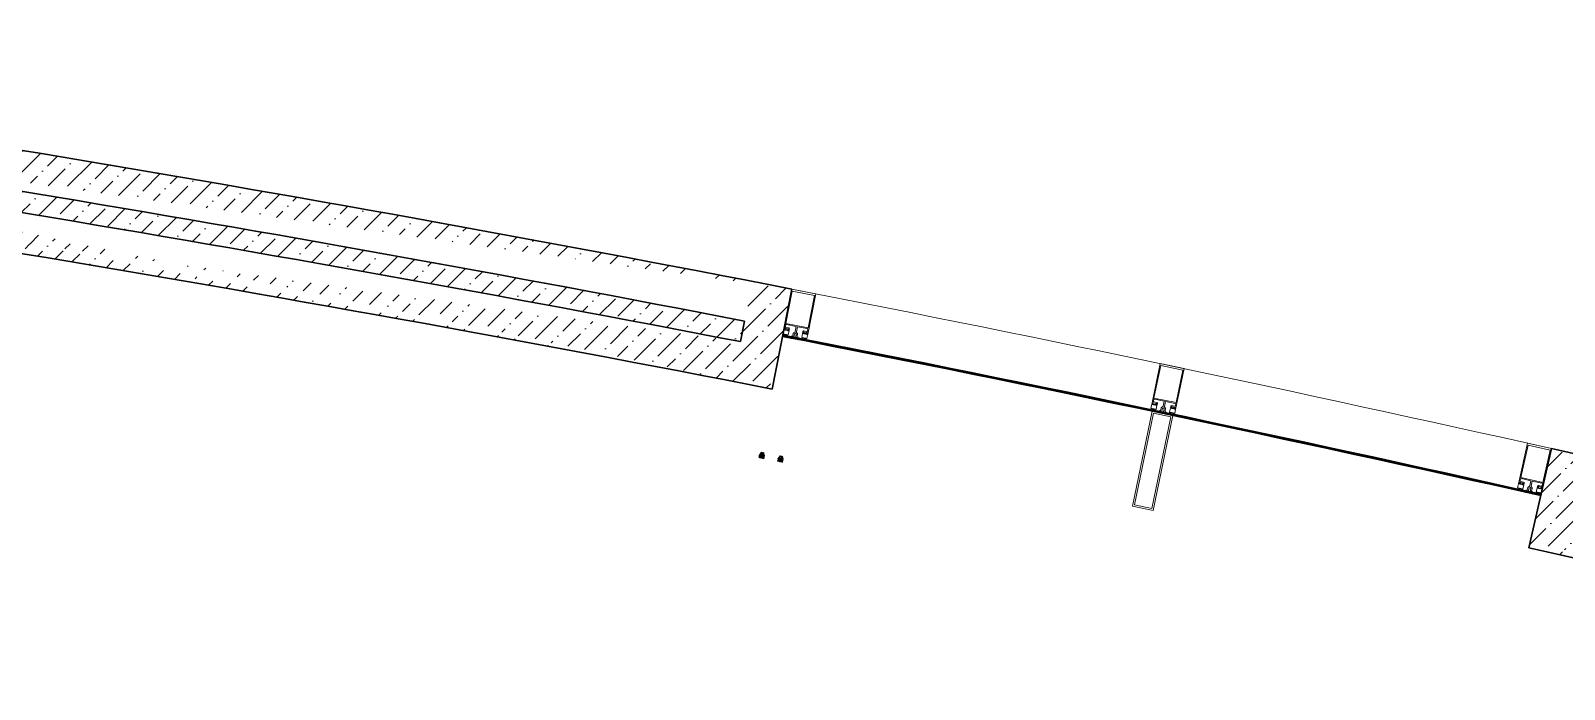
# Model space of a CAD drawing. Header units: millimetres. Extents: x 8275 to 147087, y -297470 to -191881.
# Drawn here: x 88840 to 93582, y -216875 to -214837 of the extents above; entities that cross this region are included whole.
import ezdxf

# ---------------------------------------------------------------- set-up
doc = ezdxf.new("R2010")
doc.units = ezdxf.units.MM
doc.header["$LTSCALE"] = 250
doc.header["$MEASUREMENT"] = 0
for name, color, linetype, lineweight in [('hatch', 9, 'Continuous', 0), ('wall', 1, 'Continuous', 30), ('win', 4, 'Continuous', 20)]:
    doc.layers.add(name, color=color, linetype=linetype, lineweight=lineweight)
pattern_1 = [(45, (-2190690.936406204, -138326.6644931042), (23.20194125768359, 85.07378461150648), [109.375, -21.875, 0, -21.875])]

msp = doc.modelspace()

# ---------------------------------------------------------------- hatches: boundary and pattern name
at = {"layer": 'hatch'}
h = msp.add_hatch(dxfattribs=at)
h.set_pattern_fill('ANSI36', color=256, scale=350, style=0)
h.set_pattern_definition(pattern_1)
edge = h.paths.add_edge_path()
edge.add_line((91046.68205748475, -215735.5538294275), (91034.22945506335, -215799.3499273794))
edge.add_line((91070.6472159049, -215612.7775982235), (91070.62936977367, -215612.8690259836))
edge.add_line((91193.33188287658, -215636.7248838738), (91132.9847230378, -215945.8902446427))
edge.add_line((86636.59282547026, -215003.106759736), (86627.75465272856, -215067.5031581101))
edge.add_line((86653.60197767313, -214879.1752443413), (86653.58931146958, -214879.2675324064))
edge.add_line((86529.76288809977, -214862.1787772482), (86486.93179102545, -215174.2532829731))
edge.add_arc((75126.1855537633, -297950.5422143829), 83677.26247280023, 79.04068499434233, 82.09959508378856)
edge.add_arc((75126.1855537633, -297950.5422143829), 83552.26247280023, 78.95509453773354, 82.18518554039787)
edge.add_arc((75126.1855537633, -297950.5422143829), 83742.26247280023, 79.04061855974122, 82.09966151839002)
edge.add_arc((75126.1855537633, -297950.5422143829), 83867.26247280023, 78.95509453773344, 82.18518554039775)
h = msp.add_hatch(dxfattribs=at)
h.set_pattern_fill('ANSI36', color=256, scale=350, style=0)
h.set_pattern_definition(pattern_1)
edge = h.paths.add_edge_path()
edge.add_line((93636.77769069117, -216279.7120312406), (93622.50455757766, -216343.1256503778))
edge.add_line((93664.24647871149, -216157.6718843567), (93664.22602353315, -216157.762763977))
edge.add_line((93542.29734710162, -216130.2235820479), (93473.12762528355, -216437.5353937043))
edge.add_line((95142.70909213996, -216635.6892691738), (95127.07823282736, -216698.781944328))
edge.add_line((95172.79083786462, -216514.2667822083), (95172.76843689498, -216514.3572018758))
edge.add_line((95294.12277019513, -216544.3260935262), (95218.37330567394, -216850.0825629994))
edge.add_arc((75126.1855537633, -297950.5422143829), 83677.26247280023, 76.17104359549388, 77.22966701252157)
edge.add_arc((75126.1855537633, -297950.5422143829), 83552.26247280023, 76.0854531388849, 77.31525746913059)
edge.add_arc((75126.1855537633, -297950.5422143829), 83742.26247280023, 76.17097716089245, 77.22973344712298)
edge.add_arc((75126.1855537633, -297950.5422143829), 83867.26247280023, 76.085453138885, 77.31525746913087)
at = {"layer": 'win', "extrusion": (-0.0005174206871650838, -0.002638571485964402, 0.9999963851016394)}
h = msp.add_hatch(dxfattribs=at)
h.set_pattern_fill('AR-HBONE', color=256, scale=0.411184210496353, angle=168.9051300087241, style=0)
h.set_pattern_definition([(213.905130017425, (256040.734534406, -194804.6953875108), (-0.4476034892693829, -2.282535800036919), [4.934210526705851, -1.644736842235297]), (303.9051300000151, (256039.3694647657, -194805.6128536619), (-0.4476034892693829, -2.282535800036919), [4.934210526705846, -1.644736842235294])])
h.paths.add_polyline_path([(91099.03721135281, -216145.6603089422), (91098.64158203019, -216147.6778046205), (91104.02157049938, -216148.7328161609), (91104.41719983224, -216146.7153204738)], flags=16)
h.paths.add_polyline_path([(91162.14532123445, -216158.0357600414), (91161.74969190438, -216160.0532557064), (91156.36970343147, -216158.9982441652), (91156.76533275549, -216156.9807484879)], flags=16)
edge = h.paths.add_edge_path()
edge.add_arc((91106.3797074378, -216161.6363813189), 0.685307017593642, 168.9051299809035, 348.90512998090367, ccw=False)
edge.add_arc((91105.03471031817, -216161.3726284336), 0.685307017593642, 168.9051299809035, 348.90512998090367, ccw=False)
edge.add_arc((91103.68971319901, -216161.1088755478), 0.6853070184712247, 168.9051299041973, 348.90512990419745, ccw=False)
edge.add_arc((91102.3447160752, -216160.8451226613), 0.6853070185111148, 168.9051300542747, 348.9051300542748, ccw=False)
edge.add_arc((91100.99971895697, -216160.5813697762), 0.6853070167758946, 168.9051302101884, 348.9051302101886, ccw=False)
edge.add_arc((91099.6547218406, -216160.3176168915), 0.685307017593642, 168.9051299809035, 348.90512998090367, ccw=False)
edge.add_arc((91098.30972472191, -216160.053864006), 0.685307017593642, 168.9051299817373, 348.90512998173745, ccw=False)
edge.add_arc((91096.96472760182, -216159.7901111204), 0.6853070185310599, 168.9051300542747, 348.9051300542748, ccw=False)
edge.add_arc((91095.61973048732, -216159.5263582355), 0.6853070148412238, 168.9051299125349, 348.9051299125351, ccw=False)
edge.add_arc((91094.27473336816, -216159.2626053505), 0.6853070203261151, 168.9051300501059, 348.905130050106, ccw=False)
edge.add_arc((91092.92973624388, -216158.9988524641), 0.685307017593642, 168.9051299809035, 348.90512998090367, ccw=False)
edge.add_arc((91091.58473912845, -216158.7350995793), 0.6853070149010589, 168.9051300642798, 348.90513006428, ccw=False)
edge.add_line((91090.91224057166, -216158.6032231366), (91093.26159355356, -216146.6227930688))
edge.add_line((91093.26159355635, -216146.6227930791), (91097.02758549326, -216147.3613011589))
edge.add_line((91097.02758549, -216147.3613011581), (91097.42321481495, -216145.3438054715))
edge.add_line((91097.42321481075, -216145.3438054803), (91095.67471855538, -216145.0009267291))
edge.add_line((91095.67471855678, -216145.0009267295), (91097.9514986047, -216141.9556043816))
edge.add_line((91097.95149860703, -216141.9556043824), (91106.7149223153, -216143.6741049421))
edge.add_line((91106.71492231343, -216143.6741049393), (91107.77969262595, -216147.3747026954))
edge.add_line((91107.77969262595, -216147.3747026976), (91106.03119637058, -216147.0318239464))
edge.add_line((91106.03119637197, -216147.0318239473), (91105.63556704516, -216149.0493196243))
edge.add_line((91105.63556704283, -216149.0493196236), (91109.40155897461, -216149.7878277025))
edge.add_line((91109.40155897415, -216149.7878277019), (91107.05219284058, -216161.7683248045))
edge.add_arc((91149.3292984635, -216169.9717145343), 0.685307017593642, 168.9051300509397, 348.9051300509396)
edge.add_arc((91150.6742955822, -216170.2354674197), 0.685307017593642, 168.9051300509397, 348.9051300509396)
edge.add_arc((91152.01929270182, -216170.4992203051), 0.6853070184512795, 168.905130127646, 348.9051301276458)
edge.add_arc((91153.36428982703, -216170.7629731915), 0.6853070185310599, 168.9051299775686, 348.9051299775688)
edge.add_arc((91154.709286942, -216171.0267260764), 0.6853070167758946, 168.9051298216548, 348.9051298216551)
edge.add_arc((91156.05428406116, -216171.2904789619), 0.685307017593642, 168.9051300509397, 348.9051300509396)
edge.add_arc((91157.39928117566, -216171.5542318461), 0.6853070176135871, 168.905130050106, 348.9051300501058)
edge.add_arc((91158.74427829901, -216171.8179847324), 0.6853070185111148, 168.9051299775686, 348.9051299775688)
edge.add_arc((91160.08927541398, -216172.0817376173), 0.685307014861169, 168.9051301193083, 348.9051301193082)
edge.add_arc((91161.43427253453, -216172.3454905031), 0.6853070203261151, 168.9051299817374, 348.9051299817377)
edge.add_arc((91162.77926965742, -216172.6092433896), 0.685307017593642, 168.9051300509397, 348.9051300509396)
edge.add_arc((91164.12426677332, -216172.8729962741), 0.6853070149210041, 168.9051299675634, 348.9051299675637)
edge.add_line((91164.7967653287, -216173.0048727154), (91167.12968037635, -216161.1082672488))
edge.add_line((91167.12968037822, -216161.1082672477), (91163.36368844644, -216160.3697591688))
edge.add_line((91163.36368844318, -216160.3697591679), (91163.75931776999, -216158.3522634909))
edge.add_line((91163.75931777371, -216158.3522634918), (91165.50781402909, -216158.695142243))
edge.add_line((91165.50781402676, -216158.6951422541), (91164.54979840652, -216155.0154790008))
edge.add_line((91164.54979841117, -216155.0154790009), (91155.78637469964, -216153.2969784593))
edge.add_line((91155.78637469918, -216153.2969784501), (91153.40283995759, -216156.321366276))
edge.add_line((91153.40283995899, -216156.321366274), (91155.15133621436, -216156.6642450252))
edge.add_line((91155.15133621343, -216156.6642450366), (91154.75570688662, -216158.6817407136))
edge.add_line((91154.75570688522, -216158.6817407132), (91150.98971495344, -216157.9432326343))
edge.add_line((91150.98971495716, -216157.9432326353), (91148.65678676157, -216169.8399051466))
at = {"layer": 'win', "extrusion": (-0.0005486718456374711, -0.0026322505001489, 0.9999963851017214)}
h = msp.add_hatch(dxfattribs=at)
h.set_pattern_fill('AR-HBONE', color=256, scale=0.4111842104963491, angle=168.2256966843258, style=0)
h.set_pattern_definition([(213.2256966930267, (257225.613227132, -197902.6351621335), (-0.4746384892944178, -2.277067602539842), [4.934210526705819, -1.644736842235281]), (303.2256966756168, (257224.2373740912, -197903.5363766859), (-0.4746384892944178, -2.277067602539842), [4.934210526705844, -1.644736842235293])])
h.paths.add_polyline_path([(92042.45018487432, -217286.209315061), (92042.03065976183, -217288.2219774899), (92047.39775956617, -217289.3407111364), (92047.81728468844, -217287.3280486988)], flags=16)
h.paths.add_polyline_path([(92105.40710868928, -217299.3322364746), (92104.98758357027, -217301.3448988903), (92099.62048376267, -217300.2261652429), (92100.0400088761, -217298.213502815)], flags=16)
edge = h.paths.add_edge_path()
edge.add_arc((92049.60271931821, -217302.271332007), 0.6853070175936381, 168.2256966565053, 348.2256966565054, ccw=False)
edge.add_arc((92048.26094436468, -217301.9916485952), 0.6853070175936381, 168.2256966565053, 348.2256966565054, ccw=False)
edge.add_arc((92046.91916941208, -217301.7119651829), 0.6853070184712208, 168.2256965797991, 348.2256965797992, ccw=False)
edge.add_arc((92045.57739445436, -217301.4322817697), 0.6853070185111109, 168.2256967298765, 348.2256967298766, ccw=False)
edge.add_arc((92044.2356195027, -217301.1525983581), 0.6853070167758907, 168.2256968857902, 348.22569688579034, ccw=False)
edge.add_arc((92042.89384455243, -217300.8729149469), 0.6853070175936381, 168.2256966565053, 348.2256966565054, ccw=False)
edge.add_arc((92041.55206959983, -217300.5932315348), 0.6853070175936381, 168.225696657339, 348.2256966573392, ccw=False)
edge.add_arc((92040.2102946463, -217300.3135481227), 0.685307018531056, 168.2256967298765, 348.2256967298766, ccw=False)
edge.add_arc((92038.86851969789, -217300.0338647114), 0.6853070148412199, 168.2256965881367, 348.2256965881368, ccw=False)
edge.add_arc((92037.52674474483, -217299.7541812997), 0.6853070203261112, 168.2256967257076, 348.2256967257078, ccw=False)
edge.add_arc((92036.18496978711, -217299.4744978867), 0.6853070175936381, 168.2256966565053, 348.2256966565054, ccw=False)
edge.add_arc((92034.84319483777, -217299.1948144754), 0.6853070149010551, 168.2256967398816, 348.22569673988176, ccw=False)
edge.add_line((92034.17230736426, -217299.0549727695), (92036.66355995051, -217287.1032438321))
edge.add_line((92036.66355995284, -217287.1032438424), (92040.42052982384, -217287.8863573966))
edge.add_line((92040.42052982151, -217287.8863573957), (92040.84005493633, -217285.8736949584))
edge.add_line((92040.84005493214, -217285.8736949672), (92039.0957474933, -217285.5101065315))
edge.add_line((92039.09574749469, -217285.5101065319), (92041.40847911089, -217282.4919965174))
edge.add_line((92041.40847911275, -217282.4919965183), (92050.15090856896, -217284.3142935486))
edge.add_line((92050.1509085671, -217284.3142935458), (92051.17172206668, -217288.0272572368))
edge.add_line((92051.17172206668, -217288.027257239), (92049.42741462783, -217287.6636688033))
edge.add_line((92049.42741462876, -217287.6636688042), (92049.00788951208, -217289.6763312317))
edge.add_line((92049.00788951022, -217289.676331231), (92052.76485937656, -217290.4594447842))
edge.add_line((92052.7648593761, -217290.4594447836), (92050.27359284423, -217302.4112405951))
edge.add_arc((92092.4504496144, -217311.1153784545), 0.6853070175936381, 168.2256967265415, 348.2256967265414)
edge.add_arc((92093.79222456654, -217311.3950618664), 0.6853070175936381, 168.2256967265415, 348.2256967265414)
edge.add_arc((92095.13399952053, -217311.6747452784), 0.6853070184512756, 168.2256968032478, 348.2256968032476)
edge.add_arc((92096.47577447872, -217311.9544286915), 0.685307018531056, 168.2256966531704, 348.2256966531705)
edge.add_arc((92097.81754942806, -217312.2341121028), 0.6853070167758907, 168.2256964972566, 348.2256964972567)
edge.add_arc((92099.15932438019, -217312.5137955149), 0.6853070175936381, 168.2256967265415, 348.2256967265414)
edge.add_arc((92100.50109932906, -217312.7934789255), 0.6853070176135833, 168.2256967257078, 348.2256967257076)
edge.add_arc((92101.84287428585, -217313.0731623385), 0.6853070185111109, 168.2256966531704, 348.2256966531705)
edge.add_arc((92103.18464923519, -217313.3528457499), 0.6853070148611651, 168.2256967949101, 348.22569679491)
edge.add_arc((92104.52642418872, -217313.6325291622), 0.6853070203261112, 168.2256966573392, 348.2256966573393)
edge.add_arc((92105.86819914597, -217313.9122125753), 0.6853070175936381, 168.2256967265415, 348.2256967265414)
edge.add_arc((92107.20997409485, -217314.1918959863), 0.6853070149210002, 168.2256966431652, 348.2256966431653)
edge.add_line((92107.88086156742, -217314.3317376908), (92110.3546833774, -217302.4636325387))
edge.add_line((92110.3546833788, -217302.4636325378), (92106.59771351246, -217301.6805189845))
edge.add_line((92106.59771350966, -217301.6805189835), (92107.01723862634, -217299.6678565559))
edge.add_line((92107.01723863007, -217299.6678565569), (92108.76154606891, -217300.0314449926))
edge.add_line((92108.76154606705, -217300.0314450037), (92107.84723151111, -217296.3406802483))
edge.add_line((92107.8472315153, -217296.3406802485), (92099.10480205584, -217294.5183832362))
edge.add_line((92099.10480205537, -217294.5183832271), (92096.68557149413, -217297.5142942867))
edge.add_line((92096.68557149553, -217297.5142942847), (92098.42987893437, -217297.8778827205))
edge.add_line((92098.42987893344, -217297.8778827318), (92098.01035381676, -217299.8905451594))
edge.add_line((92098.01035381536, -217299.8905451591), (92094.25338394902, -217299.1074316058))
edge.add_line((92094.25338395321, -217299.1074316069), (92091.77954820133, -217310.975603643))
at = {"layer": 'win', "extrusion": (-0.0005862495969431873, -0.002624136981907248, 0.9999963851017214)}
h = msp.add_hatch(dxfattribs=at)
h.set_pattern_fill('AR-HBONE', color=256, scale=0.411184210496346, angle=167.4064964362018, style=0)
h.set_pattern_definition([(212.4064964449027, (258601.6407565114, -200508.4101737344), (-0.5071457909060457, -2.270048834017098), [4.934210526705795, -1.644736842235269]), (302.4064964274928, (258600.2521592037, -200509.2916252519), (-0.5071457909060457, -2.270048834017098), [4.934210526705789, -1.644736842235266])])
h.paths.add_polyline_path([(93158.22935341662, -217528.3374031066), (93157.78109563739, -217530.343861762), (93163.13165204544, -217531.5392158531), (93163.57990983492, -217529.5327571892)], flags=16)
h.paths.add_polyline_path([(93220.99222059725, -217542.3590943717), (93220.54396281103, -217544.3655530138), (93215.19340640018, -217543.1701989218), (93215.64166417989, -217541.1637402673)], flags=16)
edge = h.paths.add_edge_path()
edge.add_arc((93165.15151405, -217544.5000399431), 0.685307017593635, 167.4064964083813, 347.4064964083814, ccw=False)
edge.add_arc((93163.81387494542, -217544.2012014201), 0.685307017593635, 167.4064964083813, 347.4064964083814, ccw=False)
edge.add_arc((93162.47623584178, -217543.9023628965), 0.6853070184712177, 167.406496331675, 347.40649633167516, ccw=False)
edge.add_arc((93161.13859673348, -217543.6035243722), 0.6853070185111078, 167.4064964817524, 347.4064964817526, ccw=False)
edge.add_arc((93159.80095763077, -217543.3046858494), 0.6853070167758876, 167.4064966376662, 347.4064966376663, ccw=False)
edge.add_arc((93158.46331852899, -217543.0058473271), 0.685307017593635, 167.4064964083813, 347.4064964083814, ccw=False)
edge.add_arc((93157.12567942534, -217542.7070088038), 0.685307017593635, 167.406496409215, 347.40649640921515, ccw=False)
edge.add_arc((93155.78804032123, -217542.4081702806), 0.6853070185310529, 167.4064964817524, 347.4064964817526, ccw=False)
edge.add_arc((93154.45040122178, -217542.1093317581), 0.6853070148412168, 167.4064963400127, 347.4064963400128, ccw=False)
edge.add_arc((93153.11276211814, -217541.8104932352), 0.6853070203261081, 167.4064964775836, 347.40649647758374, ccw=False)
edge.add_arc((93151.7751230089, -217541.511654711), 0.685307017593635, 167.4064964083813, 347.4064964083814, ccw=False)
edge.add_arc((93150.43748390899, -217541.2128161885), 0.685307014901052, 167.4064964917576, 347.4064964917577, ccw=False)
edge.add_line((93149.7686643595, -217541.0633969271), (93152.43053922235, -217529.1485076595))
edge.add_line((93152.43053922421, -217529.1485076699), (93156.17592871786, -217529.9852555354))
edge.add_line((93156.17592871553, -217529.9852555345), (93156.6241864971, -217527.9787968707))
edge.add_line((93156.6241864929, -217527.9787968795), (93154.88525565751, -217527.5903067992))
edge.add_line((93154.88525565938, -217527.5903067996), (93157.2409015758, -217524.6055709814))
edge.add_line((93157.2409015772, -217524.6055709823), (93165.95638361704, -217526.5526744921))
edge.add_line((93165.95638361564, -217526.5526744893), (93166.9240075903, -217530.279853505))
edge.add_line((93166.9240075903, -217530.2798535072), (93165.18507675492, -217529.891363427))
edge.add_line((93165.18507675585, -217529.8913634278), (93164.73681897242, -217531.8978220819))
edge.add_line((93164.73681897056, -217531.8978220812), (93168.48220845955, -217532.7345699457))
edge.add_line((93168.48220845909, -217532.7345699451), (93165.82031869647, -217544.6495258805))
edge.add_arc((93207.86841925597, -217553.955787334), 0.685307017593635, 167.4064964784174, 347.4064964784173)
edge.add_arc((93209.20605835915, -217554.2546258571), 0.685307017593635, 167.4064964784174, 347.4064964784173)
edge.add_arc((93210.54369746373, -217554.5534643803), 0.6853070184512725, 167.4064965551237, 347.4064965551236)
edge.add_arc((93211.88133657342, -217554.8523029044), 0.6853070185310529, 167.4064964050463, 347.4064964050466)
edge.add_arc((93213.21897567334, -217555.1511414269), 0.6853070167758876, 167.4064962491325, 347.4064962491328)
edge.add_arc((93214.55661477652, -217555.4499799502), 0.685307017593635, 167.4064964784174, 347.4064964784173)
edge.add_arc((93215.89425387644, -217555.748818472), 0.6853070176135801, 167.4064964775837, 347.4064964775836)
edge.add_arc((93217.23189298427, -217556.0476569962), 0.6853070185111078, 167.4064964050463, 347.4064964050466)
edge.add_arc((93218.56953208419, -217556.3464955186), 0.685307014861162, 167.406496546786, 347.4064965467859)
edge.add_arc((93219.90717118923, -217556.6453340422), 0.6853070203261081, 167.4064964092151, 347.4064964092154)
edge.add_arc((93221.24481029707, -217556.9441725665), 0.685307017593635, 167.4064964784174, 347.4064964784173)
edge.add_arc((93222.58244939698, -217557.2430110886), 0.6853070149209971, 167.4064963950411, 347.4064963950414)
edge.add_line((93223.25126894555, -217557.3924303487), (93225.89451922281, -217545.560907107))
edge.add_line((93225.89451922421, -217545.560907106), (93222.14912973522, -217544.7241592415))
edge.add_line((93222.14912973242, -217544.7241592404), (93222.59738751585, -217542.7177005864))
edge.add_line((93222.59738751911, -217542.7177005873), (93224.3363183545, -217543.1061906675))
edge.add_line((93224.33631835217, -217543.1061906786), (93223.47486505183, -217539.402730972))
edge.add_line((93223.47486505602, -217539.4027309722), (93214.75938301245, -217537.4556274804))
edge.add_line((93214.75938301245, -217537.4556274713), (93212.29756642031, -217540.4166439611))
edge.add_line((93212.29756642217, -217540.4166439592), (93214.03649725756, -217540.8051340394))
edge.add_line((93214.03649725617, -217540.8051340507), (93213.58823947274, -217542.8115927048))
edge.add_line((93213.58823947134, -217542.8115927044), (93209.84284998235, -217541.9748448399))
edge.add_line((93209.84284998607, -217541.9748448411), (93207.1995848123, -217553.8064347607))

# ---------------------------------------------------------------- linework, layer by layer
at = {"layer": 'wall'}
for p, q in [((91070.6472159049, -215612.7775982235, -145612.7046299839), (91070.62936977367, -215612.8690259836, -145715.0565593985)), ((91193.33188287658, -215636.7248838738, -145612.7046299839), (91132.9847230378, -215945.8902446427, -491718.4295693876)), ((91046.68205748475, -215735.5538294275, -283058.7509803731), (91034.22945506335, -215799.3499273794, -354477.4722596661)), ((93542.29734710162, -216130.2235820479, -103255.4237877203), (93473.12762528355, -216437.5353937043, -491718.4295693876))]:
    msp.add_line(p, q, dxfattribs=at)
for radius, start, end in [(83867.26247280023, 78.9550945318353, 82.18518554703451), (83742.26247280023, 79.0406185637627, 82.09966152455456), (83677.26247280023, 79.04068498204926, 82.09959507322193), (83552.26247280023, 78.9550945318353, 82.18518554703451), (83867.26247280023, 76.08545314447049, 77.31525746880962), (83552.26247280023, 76.08545314447049, 77.31525746880962)]:
    msp.add_arc((75126.1855537633, -297950.5422143829, -491718.4295693876), radius, start, end, dxfattribs=at)
at = {"layer": 'win', "extrusion": (-0.0005174206871649427, -0.002638571485964418, 0.9999963851016394)}
for p, q in [((91192.30382607481, -215787.9792247817, -142172.8537942536), (91190.69507775991, -215789.0604652563, -142172.8537942547)), ((91192.27758384519, -215780.9905106351, -142172.8537942544), (91193.3588301295, -215782.5992550437, -142172.8537942534)), ((91193.3588301295, -215782.5992550437, -142172.8537942534), (91192.30382607481, -215787.9792247817, -142172.8537942536)), ((91212.18879230903, -215786.2917825725, -142172.8537942393), (91211.13378825341, -215791.6717523225, -142172.8537942395)), ((91211.13378825341, -215791.6717523225, -142172.8537942395), (91212.21503454284, -215793.2804967326, -142172.8537942385)), ((91213.79754062113, -215785.2105421099, -142172.8537942383), (91212.18879230903, -215786.2917825725, -142172.8537942393))]:
    msp.add_line(p, q, dxfattribs=at)
at = {"layer": 'win', "extrusion": (-0.00054867184563733, -0.002632250500148911, 0.9999963851017215)}
for p, q in [((92329.85979356407, -216018.6107512158, -488278.5787336734), (92328.23833697499, -216019.6728390819, -488278.5787336734)), ((92330.97851929138, -216013.2436700087, -488278.5787336734), (92329.85979356407, -216018.6107512158, -488278.5787336734)), ((92329.91642556922, -216011.622217257, -488278.5787336734), (92330.97851929138, -216013.2436700087, -488278.5787336734)), ((92349.76337145013, -216017.1592241978, -488278.5787336734), (92348.64464572142, -216022.526305417, -488278.5787336734)), ((92348.64464572142, -216022.526305417, -488278.5787336734), (92349.70673944871, -216024.1477581702, -488278.5787336734)), ((92351.38482803595, -216016.0971363436, -488278.5787336734), (92349.76337145013, -216017.1592241978, -488278.5787336734))]:
    msp.add_line(p, q, dxfattribs=at)
at = {"layer": 'win', "extrusion": (-0.0005862495969430468, -0.002624136981907268, 0.9999963851017215)}
for p, q in [((93463.74372313055, -216264.9632380804, -488278.5787336736), (93462.10724738124, -216266.0020350892, -488278.5787336736)), ((93464.93906878564, -216259.6127000979, -488278.5787336736), (93463.74372313055, -216264.9632380804, -488278.5787336736)), ((93463.90026586666, -216257.9762281012, -488278.5787336736), (93464.93906878564, -216259.6127000979, -488278.5787336736)), ((93483.66601944878, -216263.7964250036, -488278.5787336736), (93482.47067379276, -216269.1469629981, -488278.5787336736)), ((93482.47067379276, -216269.1469629981, -488278.5787336736), (93483.50947671686, -216270.7834349964, -488278.5787336736)), ((93485.3024951953, -216262.7576280067, -488278.5787336736), (93483.66601944878, -216263.7964250036, -488278.5787336736))]:
    msp.add_line(p, q, dxfattribs=at)
at = {"layer": 'win', "extrusion": (-0.0005174206871649427, -0.002638571485964418, 0.9999963851016394), "elevation": -145090.3906576999}
msp.add_lwpolyline([(91131.09211162427, -216163.5390163611), (91131.5246093197, -216164.1825163579), (91130.88110931157, -216164.615014048), (91130.35360354434, -216167.3050082923), (91130.78610123512, -216167.9485082891), (91130.14260123154, -216168.3810059835), (91129.6150954599, -216171.071000224), (91130.05211409622, -216171.7212267889, 0.9606708062894292), (91133.57096095219, -216172.2657580107), (91135.9967110837, -216159.8957438157, 0.1989123673796638), (91135.62332073093, -216158.0447893947), (91132.9790466983, -216154.1104554611, -0.1989123673796519), (91132.60565635198, -216152.2595010368), (91135.64192019383, -216136.7761969591), (91165.50085622513, -216142.631511013, -0.414213562373095), (91167.44709583788, -216145.5272610134), (91166.6822124706, -216149.427752668, -0.414213562373095), (91163.78646247317, -216151.3739922849), (91155.1784809111, -216149.6859738253, 0.414213562373095), (91152.28273089748, -216151.6322134375), (91151.0430923437, -216157.9536998906), (91154.80908427534, -216158.6922079824), (91155.20471360302, -216156.6747122945), (91153.45621734174, -216156.3318335537), (91154.1155995507, -216152.96934075), (91166.2205736272, -216155.3431167203), (91165.5611914169, -216158.705609512), (91163.81269515598, -216158.3627307691), (91163.41706582824, -216160.3802264354), (91167.18305775896, -216161.1187345151), (91191.951229006, -216034.8146346656), (91117.97638749937, -216020.3082259764), (91093.20821624971, -216146.6123258351), (91096.97420818197, -216147.350833913), (91097.36983751194, -216145.3333382269), (91095.62134125647, -216144.9904594854), (91096.28072347153, -216141.6279666858), (91108.38569752665, -216144.0017426524), (91107.72631532722, -216147.3642354541), (91105.97781906858, -216147.0213567029), (91105.58218973139, -216149.0388523788), (91109.34818167375, -216149.7773604474), (91110.58782022988, -216143.4558739938, 0.414213562373095), (91108.64158061314, -216140.5601239863), (91100.03359905534, -216138.8721055286, -0.414213562373095), (91098.08735943394, -216135.976355518), (91098.85224279959, -216132.0758638747, -0.414213562373095), (91101.7479928145, -216130.1296242498), (91131.6069288457, -216135.9849383035), (91128.57066499247, -216151.4682423803, -0.1989123673796519), (91127.52586941463, -216153.0410916522), (91123.59153547982, -216155.6853656883, 0.1989123673796638), (91122.54673989468, -216157.2582149688), (91120.12098976564, -216169.628229158, 0.9606708062894292), (91123.58488043565, -216170.4530073154), (91124.23510699079, -216170.0159886724), (91124.762612767, -216167.3259944435), (91124.33011507151, -216166.6824944399), (91124.97361507245, -216166.2499967411), (91125.50112084048, -216163.5600025082), (91125.0686231593, -216162.9165025108), (91125.71212315578, -216162.4840048095), (91126.23962892964, -216159.7940105812), (91125.80713122537, -216159.1505105745), (91129.66813122944, -216156.5555244164), (91132.26311739133, -216160.416524423), (91131.61961739569, -216160.8490221207)], format="xyb", close=True, dxfattribs=at)
at = {"layer": 'win', "extrusion": (-0.0005174206871649427, -0.002638571485964418, 0.9999963851016394)}
for points, elevation in [([(91119.61137019527, -216026.2157202241), (91099.85450376819, -216126.9648748189), (91168.44935680332, -216140.4162719685), (91188.20622323146, -216039.667117365)], -145090.3906577), ([(91099.03721139277, -216145.6603089535), (91098.64158206982, -216147.6778046318), (91104.02157053858, -216148.7328161721), (91104.41719987495, -216146.7153204868)], -145090.3906577), ([(91162.14532127297, -216158.0357600527), (91161.74969194537, -216160.0532557179), (91156.36970347234, -216158.9982441776), (91156.76533279354, -216156.9807484992)], -145090.3906576999)]:
    msp.add_lwpolyline(points, close=True, dxfattribs=dict(at, elevation=elevation))
for points, elevation in [([(91107.05220603908, -216161.7682577733, -0.9999999999999999), (91105.70720891305, -216161.5045048867, -0.9999999999999999), (91104.36221180255, -216161.240752003, -0.9999999999999999), (91103.0172146803, -216160.9769991164, -0.9999999999999999), (91101.67221755689, -216160.7132462307, -0.9999999999999999), (91100.32722043873, -216160.4494933536, -0.9999999999999999), (91098.98222331662, -216160.1857404585, -0.9999999999999999), (91097.63722619633, -216159.9219875741, -0.9999999999999999), (91096.29222908856, -216159.6582346906, -0.9999999999999999), (91094.9472319708, -216159.3944818054, -0.9999999999999999), (91093.60223484828, -216159.1307289193, -0.9999999999999999), (91092.25723772917, -216158.8669760326, -0.9999999999999999), (91090.91224061161, -216158.6032231478), (91093.26159359793, -216146.6227930913), (91096.97420818722, -216147.3508339096), (91097.36983750311, -216145.3333382278), (91095.67471859013, -216145.0009267381), (91097.95149864758, -216141.9556043945), (91106.71492236137, -216143.6741049545), (91107.77969266385, -216147.374702707), (91105.97781906222, -216147.0213566993), (91105.58218973431, -216149.0388523787), (91109.40155901661, -216149.7878277157), (91107.0521928794, -216161.7683248241)], -145091.7349362543), ([(91148.65679994495, -216169.8398381017, 0.9999999999999999), (91150.0017970681, -216170.1035909891, 0.9999999999999999), (91151.34679417644, -216170.3673438711, 0.9999999999999999), (91152.69179130228, -216170.6310967586, 0.9999999999999999), (91154.0367884313, -216170.8948496467, 0.9999999999999999), (91155.38178553761, -216171.1586025289, 0.9999999999999999), (91156.72678265326, -216171.4223554118, 0.9999999999999999), (91158.07177977533, -216171.6861082994, 0.9999999999999999), (91159.4167768889, -216171.9498611828, 0.9999999999999999), (91160.76177401144, -216172.2136140695, 0.9999999999999999), (91162.10677113276, -216172.4773669559, 0.9999999999999999), (91163.45176825438, -216172.7411198414, 0.9999999999999999), (91164.79676536452, -216173.0048727255), (91167.12968041562, -216161.1082672595), (91163.36368848945, -216160.3697591812), (91163.75931781027, -216158.3522635011), (91165.5078140597, -216158.6951422616), (91164.54979845148, -216155.0154790134), (91155.78637473346, -216153.29697846), (91153.40283999167, -216156.3213662832), (91155.15133625372, -216156.6642450474), (91154.75570692858, -216158.6817407273), (91150.98971499942, -216157.9432326474), (91148.65678680096, -216169.8399051478)], -145091.7349362542)]:
    msp.add_lwpolyline(points, format="xyb", dxfattribs=dict(at, elevation=elevation))
at = {"layer": 'win', "extrusion": (-0.00054867184563733, -0.002632250500148911, 0.9999963851017215), "elevation": -491199.0953830202}
msp.add_lwpolyline([(92074.29082441564, -217304.4668747096), (92074.71566103195, -217305.1154580507), (92074.06707767955, -217305.5402946636), (92073.50771086324, -217308.2238445751), (92073.93254747447, -217308.8724279162), (92073.28396412569, -217309.2972645333), (92072.72459730269, -217311.9808144413), (92073.15387477912, -217312.6361774872, 0.9606708062894292), (92076.66601713777, -217313.2223971578), (92079.23828121659, -217300.8820174074, 0.1989123673796638), (92078.88686586707, -217299.0267654366), (92076.28943135869, -217295.0613521354, -0.1989123673796519), (92075.93801601462, -217293.2061001612), (92079.15766849491, -217277.7598889366), (92108.9450724333, -217283.9688606797, -0.414213562373095), (92110.85683720034, -217286.8874857283), (92110.04575530373, -217290.7786331006, -0.414213562373095), (92107.12713025899, -217292.6903978708), (92098.53977056085, -217290.9004240412, 0.414213562373095), (92095.62114549972, -217292.8121888064), (92094.30663346927, -217299.1185310778), (92098.06360333909, -217299.901644644), (92098.48312845195, -217297.8889822056), (92096.73882100845, -217297.5253937799), (92097.43802953564, -217294.1709563922), (92109.51400411558, -217296.6881071014), (92108.81479558825, -217300.0425444774), (92107.07048814144, -217299.67895605), (92106.65096302729, -217301.6916184668), (92110.40793289276, -217302.4747320205), (92136.67208563909, -217176.4732152602), (92062.8744632775, -217161.0906276111), (92036.61031052702, -217287.0921443816), (92040.367280393, -217287.8752579336), (92040.78680551145, -217285.8625954968), (92039.04249807114, -217285.499007071), (92039.74170660604, -217282.1445696869), (92051.81768116489, -217284.6617203922), (92051.11847264541, -217288.0161577785), (92049.37416520486, -217287.6525693428), (92048.95464007993, -217289.665231769), (92052.71160995644, -217290.448345312), (92054.0261219869, -217284.1420030398, 0.414213562373095), (92052.11435721655, -217281.2233779842), (92043.52699752265, -217279.4334041568, -0.414213562373095), (92041.6152327484, -217276.5147790977), (92042.42631464152, -217272.6236317361, -0.414213562373095), (92045.34493970362, -217270.7118669586), (92075.13234364435, -217276.9208387014), (92071.91269115492, -217292.3670499251, -0.1989123673796519), (92070.84931807804, -217293.9273993517), (92066.88390477734, -217296.5248338606, 0.1989123673796638), (92065.8205316904, -217298.0851832952), (92063.2482676127, -217310.4255630395, 0.9606708062894292), (92066.70213446284, -217311.2913582679), (92067.35749750018, -217310.8620807837), (92067.91686432502, -217308.1785308875), (92067.4920277074, -217307.5299475396), (92068.14061105267, -217307.1051109178), (92068.69997787655, -217304.4215610175), (92068.27514127086, -217303.7729776761), (92068.92372461357, -217303.3481410519), (92069.48309143643, -217300.6645911563), (92069.05825481257, -217300.0160078048), (92072.94975488151, -217297.4669881098), (92075.49877457728, -217301.3584881811), (92074.85019123943, -217301.7833248017)], format="xyb", close=True, dxfattribs=at)
at = {"layer": 'win', "extrusion": (-0.00054867184563733, -0.002632250500148911, 0.9999963851017215)}
for points, elevation in [([(92064.43927953471, -217167.0170942472), (92043.48911160864, -217267.5248869121), (92111.91963416513, -217281.7887409152), (92132.8698020939, -217181.2809482412)], -491199.0953830204), ([(92042.45018491721, -217286.2093150716), (92042.03065980901, -217288.2219775007), (92047.39775961061, -217289.3407111469), (92047.81728473555, -217287.3280487114)], -491199.0953830201), ([(92105.40710873224, -217299.3322364854), (92104.98758361592, -217301.3448989012), (92099.62048381074, -217300.2261652547), (92100.0400089166, -217298.2135028256)], -491199.0953830202)]:
    msp.add_lwpolyline(points, close=True, dxfattribs=dict(at, elevation=elevation))
at = {"layer": 'win', "elevation": -491720.1742538374}
for points in [[(92310.70831251028, -216321.3600777914), (92371.92520561512, -216027.6723320506), (92308.2928607047, -216014.4086718775), (92247.07596759847, -216308.0964176187)], [(92306.83379829978, -216315.4450004772), (92366.0101283004, -216031.546846261), (92312.16737491474, -216020.3237491915), (92252.99104491319, -216304.2219034078)]]:
    msp.add_lwpolyline(points, close=True, dxfattribs=at)
at = {"layer": 'win', "extrusion": (-0.00054867184563733, -0.002632250500148911, 0.9999963851017215)}
for points, elevation in [([(92050.27360684056, -217302.4111737242, -0.9999999999999999), (92048.93183188132, -217302.131490311, -0.9999999999999999), (92047.59005693557, -217301.8518069006, -0.9999999999999999), (92046.24828197889, -217301.5721234877, -0.9999999999999999), (92044.90650702546, -217301.2924400753, -0.9999999999999999), (92043.5647320704, -217301.0127566717, -0.9999999999999999), (92042.22295711546, -217300.7330732501, -0.9999999999999999), (92040.88118216052, -217300.4533898392, -0.9999999999999999), (92039.5394072206, -217300.1737064293, -0.9999999999999999), (92038.1976322674, -217299.8940230177, -0.9999999999999999), (92036.8558573124, -217299.614339605, -0.9999999999999999), (92035.51408236037, -217299.3346561918, -0.9999999999999999), (92034.17230740881, -217299.0549727803), (92036.66355999868, -217287.1032438542), (92040.36728039525, -217287.8752579305), (92040.7868054985, -217285.8625954977), (92039.09574752857, -217285.51010654), (92041.40847915411, -217282.4919965298), (92050.15090861717, -217284.3142935607), (92051.17172210691, -217288.0272572478), (92049.3741651969, -217287.652569339), (92048.95464007964, -217289.6652317691), (92052.7648594231, -217290.459444797), (92050.27359288507, -217302.4112406141)], -491200.4396615746), ([(92091.77956218016, -217310.9755367585, 0.9999999999999999), (92093.12133713996, -217311.2552201723, 0.9999999999999999), (92094.46311208198, -217311.5349035807, 0.9999999999999999), (92095.80488704007, -217311.8145869946, 0.9999999999999999), (92097.14666200176, -217312.0942704093, 0.9999999999999999), (92098.48843694436, -217312.3739538181, 0.9999999999999999), (92099.8302118929, -217312.6536372275, 0.9999999999999999), (92101.17198684865, -217312.9333206415, 0.9999999999999999), (92102.51376179952, -217313.2130040514, 0.9999999999999999), (92103.85553675158, -217313.4926874648, 0.9999999999999999), (92105.197311708, -217313.7723708779, 0.9999999999999999), (92106.5390866596, -217314.0520542901, 0.9999999999999999), (92107.88086160718, -217314.3317377008), (92110.35468342139, -217302.463632549), (92106.59771355876, -217301.6805189964), (92107.0172386684, -217299.6678565655), (92108.76154610066, -217300.0314450104), (92107.84723155931, -217296.3406802606), (92099.10480209257, -217294.5183832362), (92096.6855715296, -217297.5142942934), (92098.42987897611, -217297.8778827418), (92098.01035386331, -217299.8905451728), (92094.25338400042, -217299.1074316184), (92091.7795482443, -217310.9756036438)], -491200.4396615743)]:
    msp.add_lwpolyline(points, format="xyb", dxfattribs=dict(at, elevation=elevation))
at = {"layer": 'win', "extrusion": (-0.0005862495969430468, -0.002624136981907268, 0.9999963851017215), "elevation": -491204.335878794}
msp.add_lwpolyline([(93189.80570551503, -217547.0483303566), (93190.22122574586, -217547.7029214025), (93189.56663469013, -217548.1184416315), (93188.96895764899, -217550.793719845), (93189.38447787704, -217551.4483108908), (93188.72988682661, -217551.8638311238), (93188.13220977785, -217554.5391093342), (93188.55207348666, -217555.2005428837, 0.9606708062894292), (93192.05547553445, -217555.8369166291), (93194.80391024817, -217543.5345745148, 0.1989123673796638), (93194.47905582396, -217541.6744878964), (93191.93858132693, -217537.672343722, -0.1989123673796519), (93191.61372691076, -217535.8122571006), (93195.05388871886, -217520.4136568384), (93224.74947680933, -217527.0478720494, -0.414213562373095), (93226.61931784663, -217529.99353177), (93225.75268612857, -217533.8726851803, -0.414213562373095), (93222.80702641247, -217535.742526222), (93214.2461361481, -217533.829959681, 0.414213562373095), (93211.30047641495, -217535.699800718), (93209.89593536402, -217541.9867044993), (93213.64132485211, -217542.8234523768), (93214.08958263483, -217540.8169937116), (93212.35065179454, -217540.4285036413), (93213.0977480971, -217537.0844058757), (93225.13650003572, -217539.7739525856), (93224.38940373316, -217543.1180503393), (93222.65047289037, -217542.7295602672), (93222.20221510825, -217544.7360189109), (93225.9476045959, -217545.5727667759), (93254.01054860473, -217419.9596340263), (93180.44039793823, -217403.5235152631), (93152.37745392574, -217529.1366480226), (93156.12284341406, -217529.9733958861), (93156.57110120352, -217527.9669372226), (93154.83217036487, -217527.5784471522), (93155.57926667682, -217524.2343493908), (93167.61801859493, -217526.9238960963), (93166.87092230046, -217530.2679938602), (93165.13199145983, -217529.87950378), (93164.68373366931, -217531.8859624329), (93168.42912316619, -217532.7227102872), (93169.83366422009, -217526.4358065053, 0.414213562373095), (93167.96382317985, -217523.4901467776), (93159.40293291939, -217521.5775802386, -0.414213562373095), (93157.53309187456, -217518.6319205074), (93158.39972358724, -217514.7527671085, -0.414213562373095), (93161.34538332408, -217512.8829260592), (93191.04097141571, -217519.5171412699), (93187.60080959612, -217534.9157415309, -0.1989123673796519), (93186.51523649864, -217536.4607281569), (93182.51309232027, -217539.0012026566, 0.1989123673796638), (93181.42751921236, -217540.5461892908), (93178.67908449825, -217552.8485313993, 0.9606708062894292), (93182.12021983037, -217553.7636189471), (93182.78165337173, -217553.3437552319), (93183.37933042107, -217550.6684770332), (93182.96381018692, -217550.0138859805), (93183.61840123654, -217549.5983657431), (93184.21607828295, -217546.9230875407), (93183.80055805967, -217546.2684964948), (93184.45514910735, -217545.8529762543), (93185.05282615431, -217543.1776980571), (93184.6373059142, -217542.5231070007), (93188.56485221205, -217540.0299856098), (93191.0579736073, -217543.9575319102), (93190.40338256041, -217544.3730521469)], format="xyb", close=True, dxfattribs=at)
at = {"layer": 'win', "extrusion": (-0.0005862495969430468, -0.002624136981907268, 0.9999963851017215)}
for points, elevation in [([(93181.92032205299, -217409.4717487254), (93159.53530997955, -217509.6697385107), (93227.75490423516, -217524.9105031833), (93250.13991630962, -217424.712513389)], -491204.3358787943), ([(93158.22935345433, -217528.3374031173), (93157.78109567467, -217530.3438617733), (93163.131652083, -217531.5392158641), (93163.57990987804, -217529.532757202)], -491204.335878794), ([(93220.99222063573, -217542.3590943826), (93220.54396285182, -217544.3655530254), (93215.19340644071, -217543.1701989341), (93215.64166421835, -217541.1637402782)], -491204.335878794)]:
    msp.add_lwpolyline(points, close=True, dxfattribs=dict(at, elevation=elevation))
for points, elevation in [([(93165.8203336433, -217544.6494592162, -0.9999999999999999), (93164.48269453121, -217544.3506206917, -0.9999999999999999), (93163.14505543528, -217544.0517821704, -0.9999999999999999), (93161.80741632933, -217543.7529436462, -0.9999999999999999), (93160.4697772225, -217543.4541051226, -0.9999999999999999), (93159.13213811828, -217543.1552666078, -0.9999999999999999), (93157.79449901251, -217542.8564280749, -0.9999999999999999), (93156.45685990705, -217542.5575895525, -0.9999999999999999), (93155.11922081417, -217542.258751032, -0.9999999999999999), (93153.78158171229, -217541.959912509, -0.9999999999999999), (93152.44394260393, -217541.661073985, -0.9999999999999999), (93151.10630350189, -217541.3622354608, -0.9999999999999999), (93149.76866439864, -217541.0633969381), (93152.43053926414, -217529.1485076822), (93156.12284341984, -217529.9733958827), (93156.57110119202, -217527.9669372233), (93154.8852556891, -217527.5903068077), (93157.24090161786, -217524.6055709938), (93165.9563836623, -217526.5526745043), (93166.92400762686, -217530.2798535164), (93165.13199145289, -217529.8795037763), (93164.68373367122, -217531.8859624329), (93168.48220850006, -217532.7345699588), (93165.82031873395, -217544.6495258996)], -491205.6801573485), ([(93207.19959974186, -217553.8063680823, 0.9999999999999999), (93208.53723885152, -217554.1052066073, 0.9999999999999999), (93209.87487794465, -217554.4040451269, 0.9999999999999999), (93211.21251705373, -217554.702883652, 0.9999999999999999), (93212.55015616812, -217555.0017221781, 0.9999999999999999), (93213.8877952594, -217555.300560698, 0.9999999999999999), (93215.22543436028, -217555.5993992182, 0.9999999999999999), (93216.56307346604, -217555.8982377438, 0.9999999999999999), (93217.90071256613, -217556.1970762646, 0.9999999999999999), (93219.23835167254, -217556.4959147891, 0.9999999999999999), (93220.57599077867, -217556.7947533136, 0.9999999999999999), (93221.91362988287, -217557.0935918368, 0.9999999999999999), (93223.2512689806, -217557.3924303586), (93225.89451926138, -217545.5609071176), (93222.14912977608, -217544.7241592538), (93222.59738755328, -217542.7177005961), (93224.33631838186, -217543.1061906856), (93223.47486509544, -217539.4027309844), (93214.7593830457, -217537.4556274804), (93212.2975664527, -217540.4166439678), (93214.03649729272, -217540.8051340611), (93213.58823951519, -217542.8115927186), (93209.84285002753, -217541.974844853), (93207.19958485127, -217553.8064347616)], -491205.680157348)]:
    msp.add_lwpolyline(points, format="xyb", dxfattribs=dict(at, elevation=elevation))
at = {"layer": 'win'}
for radius in [83867.26247280023, 83717.26247280023, 83718.26247280023, 83719.26247280023, 83720.26247280023, 83721.26247280023, 83722.26247280023, 83723.26247280023]:
    msp.add_arc((75126.1855537633, -297950.5422143829, -491718.4295693876), radius, 77.31525746880962, 78.9550945318353, dxfattribs=at)
at = {"layer": 'win', "extrusion": (-0.0005174206871649427, -0.002638571485964418, 0.9999963851016394)}
for centre, radius, start, end in [((91115.52538482269, -216228.6758849339, -145091.7349362546), 56.02831096297897, 67.61933225736172, 90.19092775573638), ((91115.00470972934, -216231.3310464413, -145091.7349362546), 59.50225788623588, 69.27757024175366, 88.53268979109286), ((91114.8354599244, -216232.1941289263, -145091.7349362544), 60.98800946245647, 69.85407568650055, 87.95618435667863), ((91116.25496866509, -216208.9635866099, -145091.7349362542), 38.16461497224456, 83.7113108082938, 88.7370451763278), ((91117.07967844699, -216189.0016530447, -145091.734936254), 18.66373521831405, 80.36711339775046, 89.66647713809293), ((91117.6640054268, -216181.675727003, -145091.7349362541), 11.84415585990497, 78.17474967927018, 91.82647101433774), ((91115.79899143687, -216192.9199521377, -145091.7349362544), 23.68932309987656, 79.48779390057162, 86.13699135089537), ((91077.65457069814, -216421.7965623084, -145091.7349362545), 254.6448962107594, 78.09466544332139, 79.71559457596231), ((91111.46905387825, -216249.3609792888, -145091.7349362543), 79.43733587598572, 76.47094219351183, 81.33931763629515), ((91114.91936713838, -216231.7662474934, -145091.7349362541), 61.98307333192854, 75.91688669693737, 81.89337331820063), ((91120.3968754527, -216203.8339164703, -145091.7349362542), 34.0854521669411, 74.29229407736986, 83.51796594567325), ((91125.65301768902, -216199.8438767321, -145091.7349362543), 27.34609378610929, 67.93430038644948, 74.93490064555067), ((91128.06993359378, -216194.2304713307, -145091.7349362544), 21.72982308732188, 68.53185202916521, 76.46311415439868), ((91131.81363932468, -216182.0217458779, -145091.7349362542), 9.462229877207651, 63.02999656263317, 80.18393701389), ((91130.02694826739, -216187.4970684817, -145091.7349362544), 15.63818546316107, 66.76794251600045, 76.90151407258087)]:
    msp.add_arc(centre, radius, start, end, dxfattribs=at)
at = {"layer": 'win', "extrusion": (-0.00054867184563733, -0.002632250500148911, 0.9999963851017215)}
for centre, radius, start, end in [((92057.95279450953, -217369.4145722024, -491200.439661575), 56.02831096297897, 66.939898950656, 89.5114944393638), ((92057.40067093099, -217372.0633728258, -491200.4396615747), 59.50225788623588, 68.59813692102063, 87.85325644780711), ((92057.22119853261, -217372.9243876516, -491200.4396615756), 60.98800946245647, 69.17464234851789, 87.27675103826124), ((92058.91607688002, -217349.7123112952, -491200.4396615749), 38.16461497224456, 83.03187747152884, 88.05761186400932), ((92059.97743869391, -217329.7615607085, -491200.4396615742), 18.66373521831405, 79.68768009516283, 88.98704381933331), ((92060.64859594332, -217322.4430787387, -491200.4396615751), 11.84415585990497, 77.49531636074879, 91.14703767053274), ((92058.65037826521, -217333.6643978312, -491200.4396615751), 23.68932309987656, 78.80836058720746, 85.45755802158678), ((92017.79460442252, -217562.0725965905, -491200.4396615751), 254.6448962107594, 77.41523212835521, 79.03616126638032), ((92053.65146345104, -217390.0501119427, -491200.4396615749), 79.43733587598572, 75.79150884822276, 80.65988429781424), ((92057.31017369709, -217372.4975312802, -491200.4396615749), 61.98307333192854, 75.23745337157226, 81.21393999019563), ((92063.11852044657, -217344.6321168431, -491200.4396615754), 34.0854521669411, 73.61286075584974, 82.83853263083584), ((92068.42160730077, -217340.704685348, -491200.4396615749), 27.34609378610929, 67.25486708498684, 74.25546731604264), ((92070.90491742859, -217335.1203345812, -491200.4396615749), 21.72982308732188, 67.85241870148559, 75.78368083139601), ((92074.7931318695, -217322.9568606432, -491200.4396615756), 9.462229877207651, 62.35056324604736, 79.50450368189532), ((92072.94163967445, -217328.4106115722, -491200.4396615745), 15.63818546316107, 66.08850920996466, 76.22208073917092)]:
    msp.add_arc(centre, radius, start, end, dxfattribs=at)
at = {"layer": 'win', "extrusion": (-0.0005862495969430468, -0.002624136981907268, 0.9999963851017215)}
for centre, radius, start, end in [((93172.54077177926, -217611.7558005122, -491205.6801573485), 56.02831096297897, 66.12069868843267, 88.69229418119747), ((93171.95083405914, -217614.3964365474, -491205.6801573483), 59.50225788623588, 67.77893667704505, 87.0340562147778), ((93171.75906985583, -217615.2547974056, -491205.6801573491), 60.98800946245647, 68.35544210860108, 86.45755078758413), ((93173.78564393127, -217592.0693256852, -491205.6801573487), 38.16461497224456, 82.21267724180933, 87.23841161067605), ((93175.13213821895, -217572.1357888437, -491205.6801573483), 18.66373521831405, 78.86847984578573, 88.16784355692332), ((93175.90786106476, -217564.8276506094, -491205.6801573489), 11.84415585990497, 76.67611608794695, 90.32783743455461), ((93173.7494135726, -217576.0192537332, -491205.6801573484), 23.68932309987656, 77.98916032826872, 84.63835776964864), ((93129.63220550862, -217803.8199812766, -491205.6801573489), 254.6448962107594, 76.59603186739272, 78.2169610124864), ((93167.94484880335, -217632.3277338493, -491205.6801573483), 79.43733587598572, 74.9723086121763, 79.84068404776511), ((93171.85413880112, -217614.8292567642, -491205.6801573485), 61.98307333192854, 74.41825313729593, 80.39473974338837), ((93178.06029078951, -217587.0497338895, -491205.6801573487), 34.0854521669411, 72.79366048752671, 82.01933237761207), ((93183.41898709985, -217583.1985234027, -491205.6801573485), 27.34609378610929, 66.43566682986874, 73.43626706337768), ((93185.9818842886, -217577.6502479346, -491205.6801573486), 21.72982308732188, 67.0332184316971, 74.9644805964596), ((93190.04360559731, -217565.5436080286, -491205.6801573489), 9.462229877207651, 61.53136299483776, 78.68530342698436), ((93188.11432897601, -217570.970330269, -491205.6801573482), 15.63818546316107, 65.26930895064423, 75.40288048383525)]:
    msp.add_arc(centre, radius, start, end, dxfattribs=at)

doc.saveas('drawing.dxf')
